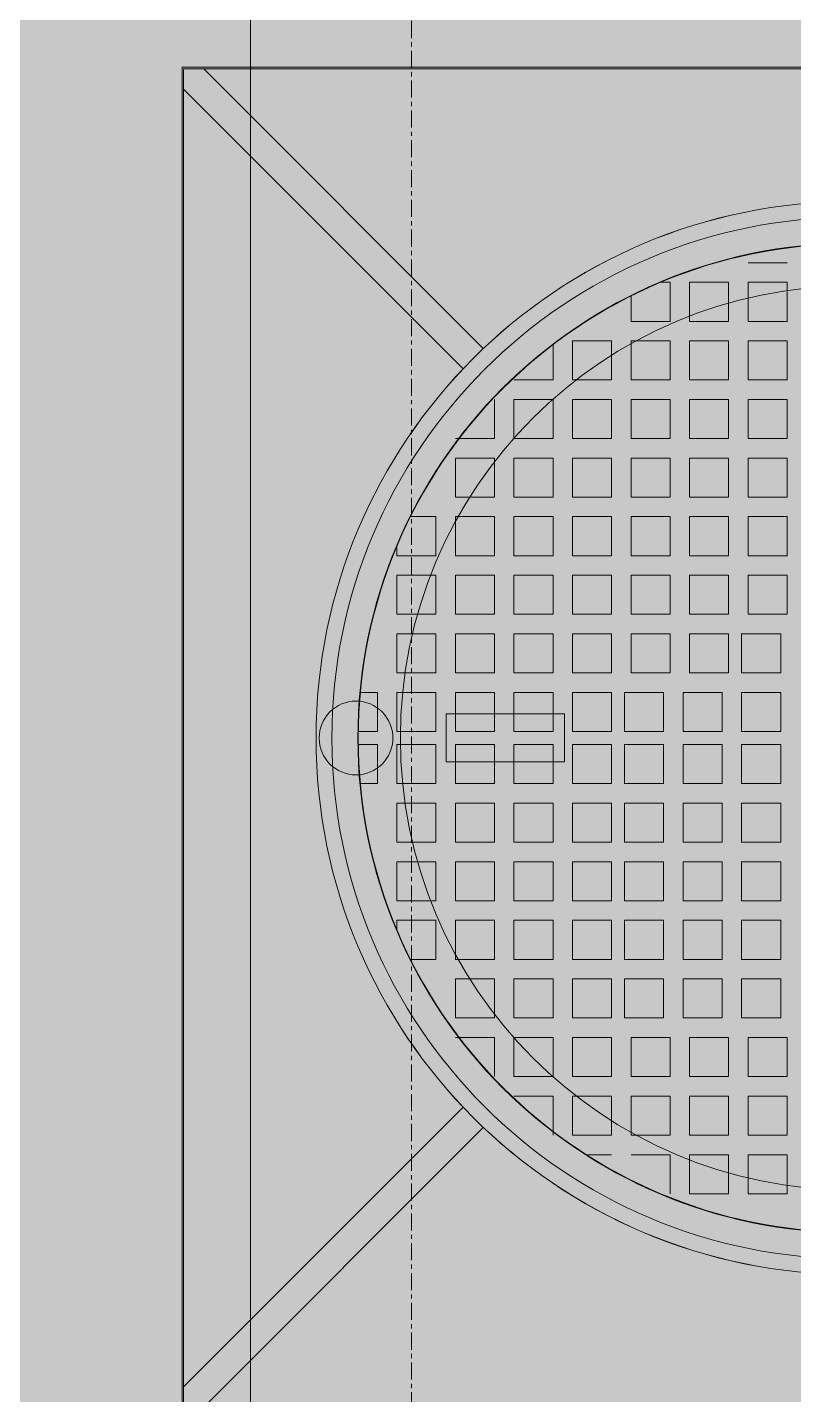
# Model space of a CAD drawing. Header units: millimetres. Extents: x 5359 to 218750, y -16347 to 109893.
# Drawn here: x 99666 to 100238, y 15247 to 16266 of the extents above; entities that cross this region are included whole.
import ezdxf

# ---------------------------------------------------------------- set-up
doc = ezdxf.new("R2010")
doc.units = ezdxf.units.MM
doc.linetypes.add('Grid Line', pattern=[22.225, 12.7, -3.175, 3.175, -3.175])
for name, color, linetype, lineweight in [('A-FLOR-PATT', 8, 'Continuous', 9), ('G-IMPT', 8, 'Continuous', 9), ('M-EQPM', 50, 'Continuous', 9), ('S-GRID-1', 1, 'Grid Line', 9)]:
    doc.layers.add(name, color=color, linetype=linetype, lineweight=lineweight)

# ---------------------------------------------------------------- blocks, each defined once
blk = doc.blocks.new('TKTC_NAP THAM BE XLNT_260130 - TKTC_XREF_260130_NAP THAM BE XLNT_dwg_TTT-HOOD ACCESS - TTT-HOOD ACCESS-1904605-MB BỂ XLNT 2 HẦM 1-3399785-TKCS_MB ĐỊNH VỊ CỔNG-HÀNG RÀO')
at = {"layer": 'G-IMPT'}
blk.add_line((170, -311), (170, -311), dxfattribs=at)
at = {"layer": 'G-IMPT', "flags": 128}
for points in [[(58.8, 358.9), (88.8, 358.9)], [(88.8, 313.9), (58.8, 313.9), (58.8, 343.9), (88.8, 343.9), (88.8, 313.9), (58.8, 313.9), (58.8, 343.9), (88.8, 343.9), (88.8, 313.9), (58.8, 313.9), (58.8, 343.9), (88.8, 343.9), (88.8, 313.9), (58.8, 313.9), (58.8, 343.9), (88.8, 343.9)], [(133.8, 313.9), (133.8, 343.9), (103.8, 343.9), (103.8, 313.9), (133.8, 313.9), (133.8, 343.9), (103.8, 343.9), (103.8, 313.9), (133.8, 313.9), (103.8, 313.9), (103.8, 343.9), (133.8, 343.9), (133.8, 313.9), (103.8, 313.9), (103.8, 343.9), (133.8, 343.9)], [(156.8, 343.9), (148.8, 343.9), (148.8, 313.9), (178.8, 313.9), (178.8, 333.8), (178.8, 313.9), (148.8, 313.9), (148.8, 343.9), (156.8, 343.9), (148.8, 343.9), (148.8, 313.9), (178.8, 313.9), (178.8, 333.8), (178.8, 313.9), (148.8, 313.9), (148.8, 343.9)], [(88.8, 268.9), (88.8, 298.9), (58.8, 298.9), (58.8, 268.9), (88.8, 268.9), (88.8, 298.9), (58.8, 298.9), (58.8, 268.9), (88.8, 268.9), (58.8, 268.9), (58.8, 298.9), (88.8, 298.9), (88.8, 268.9), (58.8, 268.9), (58.8, 298.9), (88.8, 298.9), (88.8, 268.9), (58.8, 268.9), (58.8, 298.9), (88.8, 298.9)], [(133.8, 268.9), (133.8, 298.9), (103.8, 298.9), (103.8, 268.9), (133.8, 268.9), (133.8, 298.9), (103.8, 298.9), (103.8, 268.9), (133.8, 268.9), (133.8, 298.9), (103.8, 298.9), (103.8, 268.9), (133.8, 268.9), (103.8, 268.9), (103.8, 298.9), (133.8, 298.9), (133.8, 268.9), (103.8, 268.9), (103.8, 298.9), (133.8, 298.9), (133.8, 268.9), (103.8, 268.9), (103.8, 298.9), (133.8, 298.9)], [(178.8, 268.9), (178.8, 298.9), (148.8, 298.9), (148.8, 268.9), (178.8, 268.9), (178.8, 298.9), (148.8, 298.9), (148.8, 268.9), (178.8, 268.9), (178.8, 298.9), (148.8, 298.9), (148.8, 268.9), (178.8, 268.9), (148.8, 268.9), (148.8, 298.9), (178.8, 298.9), (178.8, 268.9), (148.8, 268.9), (148.8, 298.9), (178.8, 298.9), (178.8, 268.9), (148.8, 268.9), (148.8, 298.9), (178.8, 298.9)], [(223.8, 268.9), (223.8, 298.9), (193.8, 298.9), (193.8, 268.9), (223.8, 268.9), (223.8, 298.9), (193.8, 298.9), (193.8, 268.9), (223.8, 268.9), (223.8, 298.9), (193.8, 298.9), (193.8, 268.9), (223.8, 268.9), (193.8, 268.9), (193.8, 298.9), (223.8, 298.9)], [(88.8, 223.9), (58.8, 223.9), (58.8, 253.9), (88.8, 253.9), (88.8, 223.9), (58.8, 223.9), (58.8, 253.9), (88.8, 253.9), (88.8, 223.9), (58.8, 223.9), (58.8, 253.9), (88.8, 253.9)], [(133.8, 223.9), (103.8, 223.9), (103.8, 253.9), (133.8, 253.9), (133.8, 223.9), (103.8, 223.9), (103.8, 253.9), (133.8, 253.9), (133.8, 223.9), (103.8, 223.9), (103.8, 253.9), (133.8, 253.9), (133.8, 223.9), (103.8, 223.9), (103.8, 253.9), (133.8, 253.9)], [(178.8, 223.9), (148.8, 223.9), (148.8, 253.9), (178.8, 253.9), (178.8, 223.9), (148.8, 223.9), (148.8, 253.9), (178.8, 253.9), (178.8, 223.9), (148.8, 223.9), (148.8, 253.9), (178.8, 253.9), (178.8, 223.9), (148.8, 223.9), (148.8, 253.9), (178.8, 253.9)], [(223.8, 223.9), (193.8, 223.9), (193.8, 253.9), (223.8, 253.9), (223.8, 223.9), (193.8, 223.9), (193.8, 253.9), (223.8, 253.9), (223.8, 223.9), (193.8, 223.9), (193.8, 253.9), (223.8, 253.9)], [(268.8, 223.9), (238.8, 223.9), (238.8, 253.9), (268.8, 253.9), (268.8, 223.9), (238.8, 223.9), (238.8, 253.9), (268.8, 253.9)], [(283.8, 253.9), (283.8, 223.9), (313.8, 223.9), (283.8, 223.9), (283.8, 253.9), (283.8, 223.9), (313.8, 223.9), (283.8, 223.9)], [(88.8, 178.9), (58.8, 178.9), (58.8, 208.9), (88.8, 208.9), (88.8, 178.9), (58.8, 178.9), (58.8, 208.9), (88.8, 208.9), (88.8, 178.9), (58.8, 178.9), (58.8, 208.9), (88.8, 208.9), (88.8, 178.9), (58.8, 178.9), (58.8, 208.9), (88.8, 208.9)], [(133.8, 178.9), (133.8, 208.9), (103.8, 208.9), (103.8, 178.9), (133.8, 178.9), (133.8, 208.9), (103.8, 208.9), (103.8, 178.9), (133.8, 178.9), (133.8, 208.9), (103.8, 208.9), (103.8, 178.9), (133.8, 178.9), (133.8, 208.9), (103.8, 208.9), (103.8, 178.9), (133.8, 178.9), (133.8, 208.9), (103.8, 208.9), (103.8, 178.9), (133.8, 178.9), (133.8, 208.9), (103.8, 208.9), (103.8, 178.9), (133.8, 178.9), (103.8, 178.9), (103.8, 208.9), (133.8, 208.9), (133.8, 178.9), (103.8, 178.9), (103.8, 208.9), (133.8, 208.9)], [(178.8, 178.9), (148.8, 178.9), (148.8, 208.9), (178.8, 208.9), (178.8, 178.9), (148.8, 178.9), (148.8, 208.9), (178.8, 208.9), (178.8, 178.9), (148.8, 178.9), (148.8, 208.9), (178.8, 208.9), (178.8, 178.9), (148.8, 178.9), (148.8, 208.9), (178.8, 208.9)], [(223.8, 178.9), (223.8, 208.9), (193.8, 208.9), (193.8, 178.9), (223.8, 178.9), (223.8, 208.9), (193.8, 208.9), (193.8, 178.9), (223.8, 178.9), (223.8, 208.9), (193.8, 208.9), (193.8, 178.9), (223.8, 178.9), (223.8, 208.9), (193.8, 208.9), (193.8, 178.9), (223.8, 178.9), (223.8, 208.9), (193.8, 208.9), (193.8, 178.9), (223.8, 178.9), (223.8, 208.9), (193.8, 208.9), (193.8, 178.9), (223.8, 178.9), (193.8, 178.9), (193.8, 208.9), (223.8, 208.9), (223.8, 178.9), (193.8, 178.9), (193.8, 208.9), (223.8, 208.9)], [(268.8, 178.9), (238.8, 178.9), (238.8, 208.9), (268.8, 208.9), (268.8, 178.9), (238.8, 178.9), (238.8, 208.9), (268.8, 208.9), (268.8, 178.9), (238.8, 178.9), (238.8, 208.9), (268.8, 208.9), (268.8, 178.9), (238.8, 178.9), (238.8, 208.9), (268.8, 208.9)], [(313.8, 178.9), (313.8, 208.9), (283.8, 208.9), (283.8, 178.9), (313.8, 178.9), (313.8, 208.9), (283.8, 208.9), (283.8, 178.9), (313.8, 178.9), (313.8, 208.9), (283.8, 208.9), (283.8, 178.9), (313.8, 178.9), (313.8, 208.9), (283.8, 208.9), (283.8, 178.9), (313.8, 178.9), (313.8, 208.9), (283.8, 208.9), (283.8, 178.9), (313.8, 178.9), (283.8, 178.9), (283.8, 208.9), (313.8, 208.9)], [(88.8, 133.9), (58.8, 133.9), (58.8, 163.9), (88.8, 163.9), (88.8, 133.9), (58.8, 133.9), (58.8, 163.9), (88.8, 163.9)], [(133.8, 133.9), (103.8, 133.9), (103.8, 163.9), (133.8, 163.9), (133.8, 133.9), (103.8, 133.9), (103.8, 163.9), (133.8, 163.9), (133.8, 133.9), (103.8, 133.9), (103.8, 163.9), (133.8, 163.9), (133.8, 133.9), (103.8, 133.9), (103.8, 163.9), (133.8, 163.9), (133.8, 133.9), (103.8, 133.9), (103.8, 163.9), (133.8, 163.9), (133.8, 133.9), (103.8, 133.9), (103.8, 163.9), (133.8, 163.9), (133.8, 133.9), (103.8, 133.9), (103.8, 163.9), (133.8, 163.9), (133.8, 133.9), (103.8, 133.9), (103.8, 163.9), (133.8, 163.9)], [(178.8, 133.9), (148.8, 133.9), (148.8, 163.9), (178.8, 163.9), (178.8, 133.9), (148.8, 133.9), (148.8, 163.9), (178.8, 163.9)], [(223.8, 133.9), (193.8, 133.9), (193.8, 163.9), (223.8, 163.9), (223.8, 133.9), (193.8, 133.9), (193.8, 163.9), (223.8, 163.9), (223.8, 133.9), (193.8, 133.9), (193.8, 163.9), (223.8, 163.9), (223.8, 133.9), (193.8, 133.9), (193.8, 163.9), (223.8, 163.9), (223.8, 133.9), (193.8, 133.9), (193.8, 163.9), (223.8, 163.9), (223.8, 133.9), (193.8, 133.9), (193.8, 163.9), (223.8, 163.9), (223.8, 133.9), (193.8, 133.9), (193.8, 163.9), (223.8, 163.9), (223.8, 133.9), (193.8, 133.9), (193.8, 163.9), (223.8, 163.9)], [(268.8, 133.9), (238.8, 133.9), (238.8, 163.9), (268.8, 163.9), (268.8, 133.9), (238.8, 133.9), (238.8, 163.9), (268.8, 163.9)], [(313.8, 133.9), (313.8, 163.9), (283.8, 163.9), (283.8, 133.9), (313.8, 133.9), (313.8, 163.9), (283.8, 163.9), (283.8, 133.9), (313.8, 133.9), (283.8, 133.9), (283.8, 163.9), (313.8, 163.9), (313.8, 133.9), (283.8, 133.9), (283.8, 163.9), (313.8, 163.9)], [(348.7, 163.9), (328.8, 163.9), (328.8, 133.9), (358.8, 133.9), (358.8, 141.9), (358.8, 133.9), (328.8, 133.9), (328.8, 163.9), (348.7, 163.9), (328.8, 163.9), (328.8, 133.9), (358.8, 133.9), (358.8, 141.9), (358.8, 133.9), (328.8, 133.9), (328.8, 163.9)], [(88.8, 88.9), (58.8, 88.9), (58.8, 118.9), (88.8, 118.9), (88.8, 88.9), (58.8, 88.9), (58.8, 118.9), (88.8, 118.9), (88.8, 88.9), (58.8, 88.9), (58.8, 118.9), (88.8, 118.9)], [(133.8, 88.9), (133.8, 118.9), (103.8, 118.9), (103.8, 88.9), (133.8, 88.9), (133.8, 118.9), (103.8, 118.9), (103.8, 88.9), (133.8, 88.9), (133.8, 118.9), (103.8, 118.9), (103.8, 88.9), (133.8, 88.9), (103.8, 88.9), (103.8, 118.9), (133.8, 118.9)], [(178.8, 88.9), (178.8, 118.9), (148.8, 118.9), (148.8, 88.9), (178.8, 88.9), (178.8, 118.9), (148.8, 118.9), (148.8, 88.9), (178.8, 88.9), (178.8, 118.9), (148.8, 118.9), (148.8, 88.9), (178.8, 88.9), (148.8, 88.9), (148.8, 118.9), (178.8, 118.9)], [(223.8, 88.9), (223.8, 118.9), (193.8, 118.9), (193.8, 88.9), (223.8, 88.9), (223.8, 118.9), (193.8, 118.9), (193.8, 88.9), (223.8, 88.9), (193.8, 88.9), (193.8, 118.9), (223.8, 118.9)], [(268.8, 88.9), (268.8, 118.9), (238.8, 118.9), (238.8, 88.9), (268.8, 88.9), (268.8, 118.9), (238.8, 118.9), (238.8, 88.9), (268.8, 88.9), (268.8, 118.9), (238.8, 118.9), (238.8, 88.9), (268.8, 88.9), (238.8, 88.9), (238.8, 118.9), (268.8, 118.9)], [(313.8, 88.9), (313.8, 118.9), (283.8, 118.9), (283.8, 88.9), (313.8, 88.9), (313.8, 118.9), (283.8, 118.9), (283.8, 88.9), (313.8, 88.9), (313.8, 118.9), (283.8, 118.9), (283.8, 88.9), (313.8, 88.9), (313.8, 118.9), (283.8, 118.9), (283.8, 88.9), (313.8, 88.9), (313.8, 118.9), (283.8, 118.9), (283.8, 88.9), (313.8, 88.9), (283.8, 88.9), (283.8, 118.9), (313.8, 118.9)], [(358.8, 88.9), (358.8, 118.9), (328.8, 118.9), (328.8, 88.9), (358.8, 88.9), (328.8, 88.9), (328.8, 118.9), (358.8, 118.9), (358.8, 88.9), (328.8, 88.9), (328.8, 118.9), (358.8, 118.9), (358.8, 88.9), (328.8, 88.9), (328.8, 118.9), (358.8, 118.9), (358.8, 88.9), (328.8, 88.9), (328.8, 118.9), (358.8, 118.9), (358.8, 88.9), (328.8, 88.9), (328.8, 118.9), (358.8, 118.9)], [(93.8, 43.9), (93.8, 73.9), (63.8, 73.9), (63.8, 43.9), (93.8, 43.9), (93.8, 73.9), (63.8, 73.9), (63.8, 43.9), (93.8, 43.9), (93.8, 73.9), (63.8, 73.9), (63.8, 43.9), (93.8, 43.9), (63.8, 43.9), (63.8, 73.9), (93.8, 73.9)], [(133.8, 43.9), (133.8, 73.9), (103.8, 73.9), (103.8, 43.9), (133.8, 43.9), (133.8, 73.9), (103.8, 73.9), (103.8, 43.9), (133.8, 43.9), (103.8, 43.9), (103.8, 73.9), (133.8, 73.9), (133.8, 43.9), (103.8, 43.9), (103.8, 73.9), (133.8, 73.9)], [(178.8, 43.9), (148.8, 43.9), (148.8, 73.9), (178.8, 73.9), (178.8, 43.9), (148.8, 43.9), (148.8, 73.9), (178.8, 73.9), (178.8, 43.9), (148.8, 43.9), (148.8, 73.9), (178.8, 73.9), (178.8, 43.9), (148.8, 43.9), (148.8, 73.9), (178.8, 73.9)], [(223.8, 43.9), (193.8, 43.9), (193.8, 73.9), (223.8, 73.9), (223.8, 43.9), (193.8, 43.9), (193.8, 73.9), (223.8, 73.9)], [(268.8, 43.9), (238.8, 43.9), (238.8, 73.9), (268.8, 73.9), (268.8, 43.9), (238.8, 43.9), (238.8, 73.9), (268.8, 73.9)], [(313.8, 43.9), (313.8, 73.9), (283.8, 73.9), (283.8, 43.9), (313.8, 43.9), (313.8, 73.9), (283.8, 73.9), (283.8, 43.9), (313.8, 43.9), (283.8, 43.9), (283.8, 73.9), (313.8, 73.9), (313.8, 43.9), (283.8, 43.9), (283.8, 73.9), (313.8, 73.9)], [(358.8, 43.9), (358.8, 73.9), (328.8, 73.9), (328.8, 43.9), (358.8, 43.9), (358.8, 73.9), (328.8, 73.9), (328.8, 43.9), (358.8, 43.9), (358.8, 73.9), (328.8, 73.9), (328.8, 43.9), (358.8, 43.9), (328.8, 43.9), (328.8, 73.9), (358.8, 73.9)], [(93.8, -1.1), (63.8, -1.1), (63.8, 28.9), (93.8, 28.9), (93.8, -1.1), (63.8, -1.1), (63.8, 28.9), (93.8, 28.9)], [(138.8, -1.1), (108.8, -1.1), (108.8, 28.9), (138.8, 28.9), (138.8, -1.1), (108.8, -1.1), (108.8, 28.9), (138.8, 28.9)], [(183.8, -1.1), (153.8, -1.1), (153.8, 28.9), (183.8, 28.9), (183.8, -1.1), (153.8, -1.1), (153.8, 28.9), (183.8, 28.9)], [(223.8, -1.1), (223.8, 28.9), (193.8, 28.9), (193.8, -1.1), (223.8, -1.1), (223.8, 28.9), (193.8, 28.9), (193.8, -1.1), (223.8, -1.1), (193.8, -1.1), (193.8, 28.9), (223.8, 28.9), (223.8, -1.1), (193.8, -1.1), (193.8, 28.9), (223.8, 28.9)], [(268.8, -1.1), (238.8, -1.1), (238.8, 28.9), (268.8, 28.9), (268.8, -1.1), (238.8, -1.1), (238.8, 28.9), (268.8, 28.9), (268.8, -1.1), (238.8, -1.1), (238.8, 28.9), (268.8, 28.9)], [(313.8, -1.1), (283.8, -1.1), (283.8, 28.9), (313.8, 28.9), (313.8, -1.1), (283.8, -1.1), (283.8, 28.9), (313.8, 28.9), (313.8, -1.1), (283.8, -1.1), (283.8, 28.9), (313.8, 28.9), (313.8, -1.1), (283.8, -1.1), (283.8, 28.9), (313.8, 28.9)], [(358.8, -1.1), (328.8, -1.1), (328.8, 28.9), (358.8, 28.9), (358.8, -1.1), (328.8, -1.1), (328.8, 28.9), (358.8, 28.9), (358.8, -1.1), (328.8, -1.1), (328.8, 28.9), (358.8, 28.9), (358.8, -1.1), (328.8, -1.1), (328.8, 28.9), (358.8, 28.9)], [(387.2, 28.9), (373.8, 28.9), (373.8, -1.1), (388.8, -1.1), (373.8, -1.1), (373.8, 28.9), (387.2, 28.9), (373.8, 28.9), (373.8, -1.1), (388.8, -1.1), (373.8, -1.1), (373.8, 28.9)], [(93.8, -41.1), (63.8, -41.1), (63.8, -11.1), (93.8, -11.1), (93.8, -41.1), (63.8, -41.1), (63.8, -11.1), (93.8, -11.1), (93.8, -41.1), (63.8, -41.1), (63.8, -11.1), (93.8, -11.1), (93.8, -41.1), (63.8, -41.1), (63.8, -11.1), (93.8, -11.1), (93.8, -41.1), (63.8, -41.1), (63.8, -11.1), (93.8, -11.1), (93.8, -41.1), (63.8, -41.1), (63.8, -11.1), (93.8, -11.1), (93.8, -41.1), (63.8, -41.1), (63.8, -11.1), (93.8, -11.1), (93.8, -41.1), (63.8, -41.1), (63.8, -11.1), (93.8, -11.1), (93.8, -41.1), (63.8, -41.1), (63.8, -11.1), (93.8, -11.1), (93.8, -41.1), (63.8, -41.1), (63.8, -11.1), (93.8, -11.1), (93.8, -41.1), (63.8, -41.1), (63.8, -11.1), (93.8, -11.1)], [(138.8, -41.1), (108.8, -41.1), (108.8, -11.1), (138.8, -11.1), (138.8, -41.1), (108.8, -41.1), (108.8, -11.1), (138.8, -11.1), (138.8, -41.1), (108.8, -41.1), (108.8, -11.1), (138.8, -11.1), (138.8, -41.1), (108.8, -41.1), (108.8, -11.1), (138.8, -11.1), (138.8, -41.1), (108.8, -41.1), (108.8, -11.1), (138.8, -11.1), (138.8, -41.1), (108.8, -41.1), (108.8, -11.1), (138.8, -11.1), (138.8, -41.1), (108.8, -41.1), (108.8, -11.1), (138.8, -11.1), (138.8, -41.1), (108.8, -41.1), (108.8, -11.1), (138.8, -11.1), (138.8, -41.1), (108.8, -41.1), (108.8, -11.1), (138.8, -11.1), (138.8, -41.1), (108.8, -41.1), (108.8, -11.1), (138.8, -11.1), (138.8, -41.1), (108.8, -41.1), (108.8, -11.1), (138.8, -11.1)], [(183.8, -41.1), (153.8, -41.1), (153.8, -11.1), (183.8, -11.1), (183.8, -41.1), (153.8, -41.1), (153.8, -11.1), (183.8, -11.1), (183.8, -41.1), (153.8, -41.1), (153.8, -11.1), (183.8, -11.1), (183.8, -41.1), (153.8, -41.1), (153.8, -11.1), (183.8, -11.1), (183.8, -41.1), (153.8, -41.1), (153.8, -11.1), (183.8, -11.1), (183.8, -41.1), (153.8, -41.1), (153.8, -11.1), (183.8, -11.1), (183.8, -41.1), (153.8, -41.1), (153.8, -11.1), (183.8, -11.1), (183.8, -41.1), (153.8, -41.1), (153.8, -11.1), (183.8, -11.1), (183.8, -41.1), (153.8, -41.1), (153.8, -11.1), (183.8, -11.1), (183.8, -41.1), (153.8, -41.1), (153.8, -11.1), (183.8, -11.1), (183.8, -41.1), (153.8, -41.1), (153.8, -11.1), (183.8, -11.1)], [(223.8, -41.1), (193.8, -41.1), (193.8, -11.1), (223.8, -11.1)], [(268.8, -41.1), (238.8, -41.1), (238.8, -11.1), (268.8, -11.1), (268.8, -41.1), (238.8, -41.1), (238.8, -11.1), (268.8, -11.1)], [(313.8, -41.1), (313.8, -11.1), (283.8, -11.1), (283.8, -41.1), (313.8, -41.1), (313.8, -11.1), (283.8, -11.1), (283.8, -41.1), (313.8, -41.1), (313.8, -11.1), (283.8, -11.1), (283.8, -41.1), (313.8, -41.1), (283.8, -41.1), (283.8, -11.1), (313.8, -11.1)], [(358.8, -41.1), (358.8, -11.1), (328.8, -11.1), (328.8, -41.1), (358.8, -41.1), (358.8, -11.1), (328.8, -11.1), (328.8, -41.1), (358.8, -41.1), (358.8, -11.1), (328.8, -11.1), (328.8, -41.1), (358.8, -41.1), (328.8, -41.1), (328.8, -11.1), (358.8, -11.1)], [(388.8, -11.1), (373.8, -11.1), (373.8, -41.1), (387.2, -41.1), (373.8, -41.1), (373.8, -11.1), (388.8, -11.1), (373.8, -11.1), (373.8, -41.1), (387.2, -41.1), (373.8, -41.1), (373.8, -11.1)], [(93.8, -86.1), (93.8, -56.1), (63.8, -56.1), (63.8, -86.1), (93.8, -86.1), (93.8, -56.1), (63.8, -56.1), (63.8, -86.1), (93.8, -86.1), (93.8, -56.1), (63.8, -56.1), (63.8, -86.1), (93.8, -86.1), (93.8, -56.1), (63.8, -56.1), (63.8, -86.1), (93.8, -86.1), (63.8, -86.1), (63.8, -56.1), (93.8, -56.1), (93.8, -86.1), (63.8, -86.1), (63.8, -56.1), (93.8, -56.1), (93.8, -86.1), (63.8, -86.1), (63.8, -56.1), (93.8, -56.1), (93.8, -86.1), (63.8, -86.1), (63.8, -56.1), (93.8, -56.1)], [(138.8, -86.1), (138.8, -56.1), (108.8, -56.1), (108.8, -86.1), (138.8, -86.1), (138.8, -56.1), (108.8, -56.1), (108.8, -86.1), (138.8, -86.1), (138.8, -56.1), (108.8, -56.1), (108.8, -86.1), (138.8, -86.1), (138.8, -56.1), (108.8, -56.1), (108.8, -86.1), (138.8, -86.1), (108.8, -86.1), (108.8, -56.1), (138.8, -56.1), (138.8, -86.1), (108.8, -86.1), (108.8, -56.1), (138.8, -56.1), (138.8, -86.1), (108.8, -86.1), (108.8, -56.1), (138.8, -56.1), (138.8, -86.1), (108.8, -86.1), (108.8, -56.1), (138.8, -56.1)], [(183.8, -86.1), (183.8, -56.1), (153.8, -56.1), (153.8, -86.1), (183.8, -86.1), (183.8, -56.1), (153.8, -56.1), (153.8, -86.1), (183.8, -86.1), (183.8, -56.1), (153.8, -56.1), (153.8, -86.1), (183.8, -86.1), (183.8, -56.1), (153.8, -56.1), (153.8, -86.1), (183.8, -86.1), (153.8, -86.1), (153.8, -56.1), (183.8, -56.1), (183.8, -86.1), (153.8, -86.1), (153.8, -56.1), (183.8, -56.1), (183.8, -86.1), (153.8, -86.1), (153.8, -56.1), (183.8, -56.1), (183.8, -86.1), (153.8, -86.1), (153.8, -56.1), (183.8, -56.1)], [(223.8, -86.1), (193.8, -86.1), (193.8, -56.1), (223.8, -56.1), (223.8, -86.1), (193.8, -86.1), (193.8, -56.1), (223.8, -56.1), (223.8, -86.1), (193.8, -86.1), (223.8, -86.1), (193.8, -86.1)], [(268.8, -86.1), (238.8, -86.1), (238.8, -56.1), (268.8, -56.1), (268.8, -86.1), (238.8, -86.1), (238.8, -56.1), (268.8, -56.1), (268.8, -86.1), (238.8, -86.1), (238.8, -56.1), (268.8, -56.1)], [(313.8, -86.1), (313.8, -56.1), (283.8, -56.1), (283.8, -86.1), (313.8, -86.1), (313.8, -56.1), (283.8, -56.1), (283.8, -86.1), (313.8, -86.1), (313.8, -56.1), (283.8, -56.1), (283.8, -86.1), (313.8, -86.1), (313.8, -56.1), (283.8, -56.1), (283.8, -86.1), (313.8, -86.1), (283.8, -86.1), (283.8, -56.1), (313.8, -56.1)], [(358.8, -86.1), (328.8, -86.1), (328.8, -56.1), (358.8, -56.1), (358.8, -86.1), (328.8, -86.1), (328.8, -56.1), (358.8, -56.1), (358.8, -86.1), (328.8, -86.1), (328.8, -56.1), (358.8, -56.1), (358.8, -86.1), (328.8, -86.1), (328.8, -56.1), (358.8, -56.1), (358.8, -86.1), (328.8, -86.1), (328.8, -56.1), (358.8, -56.1), (358.8, -86.1), (328.8, -86.1), (328.8, -56.1), (358.8, -56.1)], [(93.8, -131.1), (63.8, -131.1), (63.8, -101.1), (93.8, -101.1), (93.8, -131.1), (63.8, -131.1), (63.8, -101.1), (93.8, -101.1), (93.8, -131.1), (63.8, -131.1), (63.8, -101.1), (93.8, -101.1), (93.8, -131.1), (63.8, -131.1), (63.8, -101.1), (93.8, -101.1), (93.8, -131.1), (63.8, -131.1), (63.8, -101.1), (93.8, -101.1), (93.8, -131.1), (63.8, -131.1), (63.8, -101.1), (93.8, -101.1), (93.8, -131.1), (63.8, -131.1), (63.8, -101.1), (93.8, -101.1), (93.8, -131.1), (63.8, -131.1), (63.8, -101.1), (93.8, -101.1)], [(138.8, -131.1), (138.8, -101.1), (108.8, -101.1), (108.8, -131.1), (138.8, -131.1), (138.8, -101.1), (108.8, -101.1), (108.8, -131.1), (138.8, -131.1), (138.8, -101.1), (108.8, -101.1), (108.8, -131.1), (138.8, -131.1), (138.8, -101.1), (108.8, -101.1), (108.8, -131.1), (138.8, -131.1), (138.8, -101.1), (108.8, -101.1), (108.8, -131.1), (138.8, -131.1), (138.8, -101.1), (108.8, -101.1), (108.8, -131.1), (138.8, -131.1), (138.8, -101.1), (108.8, -101.1), (108.8, -131.1), (138.8, -131.1), (108.8, -131.1), (108.8, -101.1), (138.8, -101.1)], [(183.8, -131.1), (183.8, -101.1), (153.8, -101.1), (153.8, -131.1), (183.8, -131.1), (183.8, -101.1), (153.8, -101.1), (153.8, -131.1), (183.8, -131.1), (183.8, -101.1), (153.8, -101.1), (153.8, -131.1), (183.8, -131.1), (183.8, -101.1), (153.8, -101.1), (153.8, -131.1), (183.8, -131.1), (183.8, -101.1), (153.8, -101.1), (153.8, -131.1), (183.8, -131.1), (183.8, -101.1), (153.8, -101.1), (153.8, -131.1), (183.8, -131.1), (183.8, -101.1), (153.8, -101.1), (153.8, -131.1), (183.8, -131.1), (153.8, -131.1), (153.8, -101.1), (183.8, -101.1)], [(223.8, -131.1), (193.8, -131.1), (193.8, -101.1), (223.8, -101.1), (223.8, -131.1), (193.8, -131.1), (193.8, -101.1), (223.8, -101.1), (223.8, -131.1), (193.8, -131.1), (193.8, -101.1), (223.8, -101.1), (223.8, -131.1), (193.8, -131.1), (193.8, -101.1), (223.8, -101.1), (223.8, -131.1), (193.8, -131.1), (193.8, -101.1), (223.8, -101.1), (223.8, -131.1), (193.8, -131.1), (193.8, -101.1), (223.8, -101.1), (223.8, -131.1), (193.8, -131.1), (193.8, -101.1), (223.8, -101.1), (223.8, -131.1), (193.8, -131.1), (193.8, -101.1), (223.8, -101.1)], [(268.8, -131.1), (268.8, -101.1), (238.8, -101.1), (238.8, -131.1), (268.8, -131.1), (268.8, -101.1), (238.8, -101.1), (238.8, -131.1), (268.8, -131.1), (268.8, -101.1), (238.8, -101.1), (238.8, -131.1), (268.8, -131.1), (268.8, -101.1), (238.8, -101.1), (238.8, -131.1), (268.8, -131.1), (268.8, -101.1), (238.8, -101.1), (238.8, -131.1), (268.8, -131.1), (268.8, -101.1), (238.8, -101.1), (238.8, -131.1), (268.8, -131.1), (268.8, -101.1), (238.8, -101.1), (238.8, -131.1), (268.8, -131.1), (238.8, -131.1), (238.8, -101.1), (268.8, -101.1)], [(313.8, -131.1), (313.8, -101.1), (283.8, -101.1), (283.8, -131.1), (313.8, -131.1), (283.8, -131.1), (283.8, -101.1), (313.8, -101.1), (313.8, -131.1), (283.8, -131.1), (283.8, -101.1), (313.8, -101.1)], [(358.8, -131.1), (358.8, -101.1), (328.8, -101.1), (328.8, -131.1), (358.8, -131.1), (328.8, -131.1), (328.8, -101.1), (358.8, -101.1), (358.8, -131.1), (328.8, -131.1), (328.8, -101.1), (358.8, -101.1), (358.8, -131.1), (328.8, -131.1), (328.8, -101.1), (358.8, -101.1)], [(93.8, -176.1), (93.8, -146.1), (63.8, -146.1), (63.8, -176.1), (93.8, -176.1), (93.8, -146.1), (63.8, -146.1), (63.8, -176.1), (93.8, -176.1), (93.8, -146.1), (63.8, -146.1), (63.8, -176.1), (93.8, -176.1), (93.8, -146.1), (63.8, -146.1), (63.8, -176.1), (93.8, -176.1), (93.8, -146.1), (63.8, -146.1), (63.8, -176.1), (93.8, -176.1), (93.8, -146.1), (63.8, -146.1), (63.8, -176.1), (93.8, -176.1), (93.8, -146.1), (63.8, -146.1), (63.8, -176.1), (93.8, -176.1), (63.8, -176.1), (63.8, -146.1), (93.8, -146.1), (93.8, -176.1), (63.8, -176.1), (63.8, -146.1), (93.8, -146.1)], [(138.8, -176.1), (108.8, -176.1), (108.8, -146.1), (138.8, -146.1), (138.8, -176.1), (108.8, -176.1), (108.8, -146.1), (138.8, -146.1), (138.8, -176.1), (108.8, -176.1), (108.8, -146.1), (138.8, -146.1), (138.8, -176.1), (108.8, -176.1), (108.8, -146.1), (138.8, -146.1), (138.8, -176.1), (108.8, -176.1), (108.8, -146.1), (138.8, -146.1), (138.8, -176.1), (108.8, -176.1), (108.8, -146.1), (138.8, -146.1), (138.8, -176.1), (108.8, -176.1), (108.8, -146.1), (138.8, -146.1), (138.8, -176.1), (108.8, -176.1), (108.8, -146.1), (138.8, -146.1), (138.8, -176.1), (108.8, -176.1), (108.8, -146.1), (138.8, -146.1)], [(183.8, -176.1), (153.8, -176.1), (153.8, -146.1), (183.8, -146.1), (183.8, -176.1), (153.8, -176.1), (153.8, -146.1), (183.8, -146.1), (183.8, -176.1), (153.8, -176.1), (153.8, -146.1), (183.8, -146.1), (183.8, -176.1), (153.8, -176.1), (153.8, -146.1), (183.8, -146.1), (183.8, -176.1), (153.8, -176.1), (153.8, -146.1), (183.8, -146.1), (183.8, -176.1), (153.8, -176.1), (153.8, -146.1), (183.8, -146.1), (183.8, -176.1), (153.8, -176.1), (153.8, -146.1), (183.8, -146.1), (183.8, -176.1), (153.8, -176.1), (153.8, -146.1), (183.8, -146.1), (183.8, -176.1), (153.8, -176.1), (153.8, -146.1), (183.8, -146.1)], [(223.8, -176.1), (223.8, -146.1), (193.8, -146.1), (193.8, -176.1), (223.8, -176.1), (223.8, -146.1), (193.8, -146.1), (193.8, -176.1), (223.8, -176.1), (193.8, -176.1), (193.8, -146.1), (223.8, -146.1), (223.8, -176.1), (193.8, -176.1), (193.8, -146.1), (223.8, -146.1), (223.8, -176.1), (193.8, -176.1), (193.8, -146.1), (223.8, -146.1), (223.8, -176.1), (193.8, -176.1), (193.8, -146.1), (223.8, -146.1), (223.8, -176.1), (193.8, -176.1), (193.8, -146.1), (223.8, -146.1), (223.8, -176.1), (193.8, -176.1), (193.8, -146.1), (223.8, -146.1), (223.8, -176.1), (193.8, -176.1), (193.8, -146.1), (223.8, -146.1), (223.8, -176.1), (193.8, -176.1), (193.8, -146.1), (223.8, -146.1), (223.8, -176.1), (193.8, -176.1), (193.8, -146.1), (223.8, -146.1), (223.8, -176.1), (193.8, -176.1), (193.8, -146.1), (223.8, -146.1)], [(268.8, -176.1), (238.8, -176.1), (238.8, -146.1), (268.8, -146.1), (268.8, -176.1), (238.8, -176.1), (238.8, -146.1), (268.8, -146.1), (268.8, -176.1), (238.8, -176.1), (238.8, -146.1), (268.8, -146.1), (268.8, -176.1), (238.8, -176.1), (238.8, -146.1), (268.8, -146.1), (268.8, -176.1), (238.8, -176.1), (238.8, -146.1), (268.8, -146.1), (268.8, -176.1), (238.8, -176.1), (238.8, -146.1), (268.8, -146.1), (268.8, -176.1), (238.8, -176.1), (238.8, -146.1), (268.8, -146.1), (268.8, -176.1), (238.8, -176.1), (238.8, -146.1), (268.8, -146.1), (268.8, -176.1), (238.8, -176.1), (238.8, -146.1), (268.8, -146.1), (268.8, -176.1), (238.8, -176.1), (238.8, -146.1), (268.8, -146.1)], [(313.8, -176.1), (283.8, -176.1), (283.8, -146.1), (313.8, -146.1), (313.8, -176.1), (283.8, -176.1), (283.8, -146.1), (313.8, -146.1), (313.8, -176.1), (283.8, -176.1), (283.8, -146.1), (313.8, -146.1), (313.8, -176.1), (283.8, -176.1), (283.8, -146.1), (313.8, -146.1)], [(358.8, -154.1), (358.8, -146.1), (328.8, -146.1), (328.8, -176.1), (348.7, -176.1), (328.8, -176.1), (328.8, -146.1), (358.8, -146.1), (358.8, -154.1), (358.8, -146.1), (328.8, -146.1), (328.8, -176.1), (348.7, -176.1), (328.8, -176.1), (328.8, -146.1), (358.8, -146.1)], [(93.8, -221.1), (63.8, -221.1), (63.8, -191.1), (93.8, -191.1), (93.8, -221.1), (63.8, -221.1), (63.8, -191.1), (93.8, -191.1), (93.8, -221.1), (63.8, -221.1), (63.8, -191.1), (93.8, -191.1), (93.8, -221.1), (63.8, -221.1), (63.8, -191.1), (93.8, -191.1)], [(138.8, -221.1), (108.8, -221.1), (108.8, -191.1), (138.8, -191.1), (138.8, -221.1), (108.8, -221.1), (108.8, -191.1), (138.8, -191.1), (138.8, -221.1), (108.8, -221.1), (108.8, -191.1), (138.8, -191.1), (138.8, -221.1), (108.8, -221.1), (108.8, -191.1), (138.8, -191.1)], [(183.8, -221.1), (153.8, -221.1), (153.8, -191.1), (183.8, -191.1), (183.8, -221.1), (153.8, -221.1), (153.8, -191.1), (183.8, -191.1), (183.8, -221.1), (153.8, -221.1), (153.8, -191.1), (183.8, -191.1), (183.8, -221.1), (153.8, -221.1), (153.8, -191.1), (183.8, -191.1)], [(223.8, -221.1), (223.8, -191.1), (193.8, -191.1), (193.8, -221.1), (223.8, -221.1), (223.8, -191.1), (193.8, -191.1), (193.8, -221.1), (223.8, -221.1), (223.8, -191.1), (193.8, -191.1), (193.8, -221.1), (223.8, -221.1), (223.8, -191.1), (193.8, -191.1), (193.8, -221.1), (223.8, -221.1), (223.8, -191.1), (193.8, -191.1), (193.8, -221.1), (223.8, -221.1), (223.8, -191.1), (193.8, -191.1), (193.8, -221.1), (223.8, -221.1), (223.8, -191.1), (193.8, -191.1), (193.8, -221.1), (223.8, -221.1), (223.8, -191.1), (193.8, -191.1), (193.8, -221.1), (223.8, -221.1), (193.8, -221.1), (193.8, -191.1), (223.8, -191.1), (223.8, -221.1), (193.8, -221.1), (193.8, -191.1), (223.8, -191.1), (223.8, -221.1), (193.8, -221.1), (193.8, -191.1), (223.8, -191.1), (223.8, -221.1), (193.8, -221.1), (193.8, -191.1), (223.8, -191.1), (223.8, -221.1), (193.8, -221.1), (193.8, -191.1), (223.8, -191.1), (223.8, -221.1), (193.8, -221.1), (193.8, -191.1), (223.8, -191.1), (223.8, -221.1), (193.8, -221.1), (193.8, -191.1), (223.8, -191.1), (223.8, -221.1), (193.8, -221.1), (193.8, -191.1), (223.8, -191.1)], [(268.8, -221.1), (238.8, -221.1), (238.8, -191.1), (268.8, -191.1), (268.8, -221.1), (238.8, -221.1), (238.8, -191.1), (268.8, -191.1), (268.8, -221.1), (238.8, -221.1), (238.8, -191.1), (268.8, -191.1), (268.8, -221.1), (238.8, -221.1), (238.8, -191.1), (268.8, -191.1), (268.8, -221.1), (238.8, -221.1), (238.8, -191.1), (268.8, -191.1), (268.8, -221.1), (238.8, -221.1), (238.8, -191.1), (268.8, -191.1), (268.8, -221.1), (238.8, -221.1), (238.8, -191.1), (268.8, -191.1), (268.8, -221.1), (238.8, -221.1), (238.8, -191.1), (268.8, -191.1), (268.8, -221.1), (238.8, -221.1), (238.8, -191.1), (268.8, -191.1), (268.8, -221.1), (238.8, -221.1), (238.8, -191.1), (268.8, -191.1)], [(313.8, -221.1), (313.8, -191.1), (283.8, -191.1), (283.8, -221.1), (313.8, -221.1), (283.8, -221.1), (283.8, -191.1), (313.8, -191.1), (313.8, -221.1), (283.8, -221.1), (283.8, -191.1), (313.8, -191.1), (313.8, -221.1), (283.8, -221.1), (283.8, -191.1), (313.8, -191.1), (313.8, -221.1), (283.8, -221.1), (283.8, -191.1), (313.8, -191.1), (313.8, -221.1), (283.8, -221.1), (283.8, -191.1), (313.8, -191.1)], [(88.8, -266.1), (58.8, -266.1), (58.8, -236.1), (88.8, -236.1), (88.8, -266.1), (58.8, -266.1), (58.8, -236.1), (88.8, -236.1), (88.8, -266.1), (58.8, -266.1), (58.8, -236.1), (88.8, -236.1), (88.8, -266.1), (58.8, -266.1), (58.8, -236.1), (88.8, -236.1), (88.8, -266.1), (58.8, -266.1), (58.8, -236.1), (88.8, -236.1), (88.8, -266.1), (58.8, -266.1), (58.8, -236.1), (88.8, -236.1), (88.8, -266.1), (58.8, -266.1), (58.8, -236.1), (88.8, -236.1), (88.8, -266.1), (58.8, -266.1), (58.8, -236.1), (88.8, -236.1), (88.8, -266.1), (58.8, -266.1), (58.8, -236.1), (88.8, -236.1), (88.8, -266.1), (58.8, -266.1), (58.8, -236.1), (88.8, -236.1), (88.8, -266.1), (58.8, -266.1), (58.8, -236.1), (88.8, -236.1)], [(133.8, -266.1), (133.8, -236.1), (103.8, -236.1), (103.8, -266.1), (133.8, -266.1), (133.8, -236.1), (103.8, -236.1), (103.8, -266.1), (133.8, -266.1), (133.8, -236.1), (103.8, -236.1), (103.8, -266.1), (133.8, -266.1), (133.8, -236.1), (103.8, -236.1), (103.8, -266.1), (133.8, -266.1), (133.8, -236.1), (103.8, -236.1), (103.8, -266.1), (133.8, -266.1), (133.8, -236.1), (103.8, -236.1), (103.8, -266.1), (133.8, -266.1), (133.8, -236.1), (103.8, -236.1), (103.8, -266.1), (133.8, -266.1), (133.8, -236.1), (103.8, -236.1), (103.8, -266.1), (133.8, -266.1), (133.8, -236.1), (103.8, -236.1), (103.8, -266.1), (133.8, -266.1), (133.8, -236.1), (103.8, -236.1), (103.8, -266.1), (133.8, -266.1), (103.8, -266.1), (103.8, -236.1), (133.8, -236.1), (133.8, -266.1), (103.8, -266.1), (103.8, -236.1), (133.8, -236.1)], [(178.8, -266.1), (148.8, -266.1), (148.8, -236.1), (178.8, -236.1), (178.8, -266.1), (148.8, -266.1), (148.8, -236.1), (178.8, -236.1), (178.8, -266.1), (148.8, -266.1), (148.8, -236.1), (178.8, -236.1), (178.8, -266.1), (148.8, -266.1), (148.8, -236.1), (178.8, -236.1), (178.8, -266.1), (148.8, -266.1), (148.8, -236.1), (178.8, -236.1), (178.8, -266.1), (148.8, -266.1), (148.8, -236.1), (178.8, -236.1)], [(223.8, -266.1), (223.8, -236.1), (193.8, -236.1), (193.8, -266.1), (223.8, -266.1), (223.8, -236.1), (193.8, -236.1), (193.8, -266.1), (223.8, -266.1), (193.8, -266.1), (193.8, -236.1), (223.8, -236.1), (223.8, -266.1), (193.8, -266.1), (193.8, -236.1), (223.8, -236.1), (223.8, -266.1), (193.8, -266.1), (193.8, -236.1), (223.8, -236.1), (223.8, -266.1), (193.8, -266.1), (193.8, -236.1), (223.8, -236.1), (223.8, -266.1), (193.8, -266.1), (193.8, -236.1), (223.8, -236.1), (223.8, -266.1), (193.8, -266.1), (193.8, -236.1), (223.8, -236.1), (223.8, -266.1), (193.8, -266.1), (193.8, -236.1), (223.8, -236.1), (223.8, -266.1), (193.8, -266.1), (193.8, -236.1), (223.8, -236.1), (223.8, -266.1), (193.8, -266.1), (193.8, -236.1), (223.8, -236.1), (223.8, -266.1), (193.8, -266.1), (193.8, -236.1), (223.8, -236.1)], [(268.8, -266.1), (238.8, -266.1), (238.8, -236.1), (268.8, -236.1), (268.8, -266.1), (238.8, -266.1), (238.8, -236.1), (268.8, -236.1), (268.8, -266.1), (238.8, -266.1), (238.8, -236.1), (268.8, -236.1), (268.8, -266.1), (238.8, -266.1), (238.8, -236.1), (268.8, -236.1), (268.8, -266.1), (238.8, -266.1), (238.8, -236.1), (268.8, -236.1), (268.8, -266.1), (238.8, -266.1), (238.8, -236.1), (268.8, -236.1), (268.8, -266.1), (238.8, -266.1), (238.8, -236.1), (268.8, -236.1), (268.8, -266.1), (238.8, -266.1), (238.8, -236.1), (268.8, -236.1)], [(313.8, -236.1), (283.8, -236.1), (283.8, -266.1), (283.8, -236.1), (313.8, -236.1), (283.8, -236.1), (283.8, -266.1), (283.8, -236.1)], [(133.8, -311.1), (133.8, -281.1), (103.8, -281.1), (103.8, -311.1), (133.8, -311.1), (133.8, -281.1), (103.8, -281.1), (103.8, -311.1), (133.8, -311.1), (103.8, -311.1), (133.8, -311.1), (103.8, -311.1), (133.8, -311.1), (103.8, -311.1), (103.8, -281.1), (133.8, -281.1), (133.8, -311.1), (103.8, -311.1), (103.8, -281.1), (133.8, -281.1)], [(178.8, -311.1), (178.8, -281.1), (148.8, -281.1), (148.8, -311.1), (178.8, -311.1), (178.8, -281.1), (148.8, -281.1), (148.8, -311.1), (178.8, -311.1), (178.8, -281.1), (148.8, -281.1), (148.8, -311.1), (178.8, -311.1), (178.8, -281.1), (148.8, -281.1), (148.8, -311.1), (178.8, -311.1), (148.8, -311.1), (178.8, -311.1), (148.8, -311.1)], [(223.8, -311.1), (193.8, -311.1), (193.8, -281.1), (223.8, -281.1), (223.8, -311.1), (193.8, -311.1), (193.8, -281.1), (223.8, -281.1), (223.8, -311.1), (193.8, -311.1), (193.8, -281.1), (223.8, -281.1), (223.8, -311.1), (193.8, -311.1), (193.8, -281.1), (223.8, -281.1), (223.8, -311.1), (193.8, -311.1), (193.8, -281.1), (223.8, -281.1), (223.8, -311.1), (193.8, -311.1), (193.8, -281.1), (223.8, -281.1), (223.8, -311.1), (193.8, -311.1), (193.8, -281.1), (223.8, -281.1), (223.8, -311.1), (193.8, -311.1), (193.8, -281.1), (223.8, -281.1), (223.8, -311.1), (193.8, -311.1), (193.8, -281.1), (223.8, -281.1), (223.8, -311.1), (193.8, -311.1), (193.8, -281.1), (223.8, -281.1), (223.8, -311.1), (193.8, -311.1), (193.8, -281.1), (223.8, -281.1), (223.8, -311.1), (193.8, -311.1), (193.8, -281.1), (223.8, -281.1)], [(268.8, -281.1), (238.8, -281.1), (238.8, -311.1), (238.8, -281.1), (268.8, -281.1), (238.8, -281.1), (238.8, -311.1), (238.8, -281.1)], [(88.8, -356.1), (88.8, -326.1), (58.8, -326.1), (58.8, -356.1), (88.8, -356.1), (58.8, -356.1), (58.8, -326.1), (88.8, -326.1), (88.8, -356.1), (58.8, -356.1), (58.8, -326.1), (88.8, -326.1), (88.8, -356.1), (58.8, -356.1), (58.8, -326.1), (88.8, -326.1)], [(133.8, -356.1), (133.8, -326.1), (103.8, -326.1), (103.8, -356.1), (133.8, -356.1), (103.8, -356.1), (103.8, -326.1), (133.8, -326.1), (133.8, -356.1), (103.8, -356.1), (103.8, -326.1), (133.8, -326.1), (133.8, -356.1), (103.8, -356.1), (103.8, -326.1), (133.8, -326.1)], [(178.8, -326.1), (148.8, -326.1), (148.8, -356.1), (148.8, -326.1), (178.8, -326.1), (148.8, -326.1), (148.8, -356.1), (148.8, -326.1)], [(213.7, -326.1), (193.8, -326.1)]]:
    blk.add_lwpolyline(points, close=True, dxfattribs=at)
for points in [[(268.8, 268.9), (238.8, 268.9), (238.8, 296.4)], [(88.8, -311.1), (88.8, -281.1), (58.8, -281.1), (58.8, -311.1), (88.8, -311.1), (88.8, -281.1), (58.8, -281.1), (58.8, -311.1), (88.8, -311.1), (88.8, -281.1), (58.8, -281.1), (58.8, -311.1), (88.8, -311.1), (58.8, -311.1), (88.8, -311.1), (58.8, -311.1)]]:
    blk.add_lwpolyline(points, dxfattribs=at)
at = {"layer": 'G-IMPT'}
for radius in [412.1, 400, 380]:
    blk.add_circle((8.8, -6.1), radius, dxfattribs=at)
blk = doc.blocks.new('TKTC_NAP THAM BE XLNT_260130 - TKTC_XREF_260130_NAP THAM BE XLNT_dwg_NAP THAM-3399787-TKCS_MB ĐỊNH VỊ CỔNG-HÀNG RÀO')
at = {"layer": 'G-IMPT'}
for p, q in [((585367.8, -154748.9), (585576.3, -154540.3)), ((585591.4, -154555.4), (585382.9, -154764)), ((585591.4, -155522.9), (585382.9, -155314.4)), ((585367.8, -155329.5), (585576.3, -155538))]:
    blk.add_line(p, q, dxfattribs=at)
at = {"layer": 'G-IMPT', "flags": 128}
for points in [[(584592.6, -155539.2), (585592.6, -155539.2), (585592.6, -154539.2), (584592.6, -154539.2)], [(585591.4, -154540.3), (584593.7, -154540.3), (584593.7, -155538), (585591.4, -155538)], [(585307.2, -155021.2), (585395.4, -155021.2), (585395.4, -155057.1), (585307.2, -155057.1)]]:
    blk.add_lwpolyline(points, close=True, dxfattribs=at)
at = {"layer": 'G-IMPT'}
for centre, radius in [((585092.6, -155039.2), 400), ((585092.6, -155039.2), 368.5), ((585092.6, -155039.2), 337.1), ((585462.8, -155039.2), 27.5)]:
    blk.add_circle(centre, radius, dxfattribs=at)
at = {"xscale": 0.9707134767847465, "yscale": 0.9707134767847465, "zscale": 0.9707134767847465}
blk.add_blockref('TKTC_NAP THAM BE XLNT_260130 - TKTC_XREF_260130_NAP THAM BE XLNT_dwg_TTT-HOOD ACCESS - TTT-HOOD ACCESS-1904605-MB BỂ XLNT 2 HẦM 1-3399785-TKCS_MB ĐỊNH VỊ CỔNG-HÀNG RÀO', (585084, -155033.3), dxfattribs=at)
blk = doc.blocks.new('TKTC_NAP THAM BE XLNT_260130 - TKTC_XREF_260130_NAP THAM BE XLNT_dwg-3399784-TKCS_MB ĐỊNH VỊ CỔNG-HÀNG RÀO')
at = {"layer": 'G-IMPT', "flags": 128}
blk.add_lwpolyline([(97077.7, 16688.3), (98277.4, 16688.3), (98277.4, 14387.9), (97077.7, 14387.9)], close=True, dxfattribs=at)
at = {"extrusion": (0, 0, -1), "zscale": -1}
blk.add_blockref('TKTC_NAP THAM BE XLNT_260130 - TKTC_XREF_260130_NAP THAM BE XLNT_dwg_NAP THAM-3399787-TKCS_MB ĐỊNH VỊ CỔNG-HÀNG RÀO', (-682619.1, 169927.1), dxfattribs=at)
blk = doc.blocks.new('TKTC_NAP THAM BE XLNT_260130 - NẮP THĂM BỂ XLNT-2335565-TKCS_MB ĐỊNH VỊ CỔNG-HÀNG RÀO')
blk.add_blockref('TKTC_NAP THAM BE XLNT_260130 - TKTC_XREF_260130_NAP THAM BE XLNT_dwg-3399784-TKCS_MB ĐỊNH VỊ CỔNG-HÀNG RÀO', (-83427.6, -14087.9))

msp = doc.modelspace()

# ---------------------------------------------------------------- hatches: boundary and pattern name
at = {"layer": 'A-FLOR-PATT'}
h = msp.add_hatch(dxfattribs=at)
h.set_pattern_fill('FP_6', color=256, style=0, pattern_type=2)
h.set_pattern_definition([(50, (0, 0), (480.9661, -42.0786), [50.292, -553.212]), (355, (0, 0), (-93.0416, 504.3895), [40.234, -442.57]), (100.451, (40.1, -3.5), (387.9285, 462.3076), [42.742, -470.158]), (46.184, (0, 134.1), (715.649, -110.993), [75.438, -829.818]), (96.636, (59.64, 124.86), (626.7424, 653.2084), [64.112, -705.237]), (351.184, (0, 134.1), (626.7496, 653.2024), [60.35, -663.854]), (21, (67.06, 100.6), (400.2623, -269.9797), [50.292, -553.212]), (326, (67.06, 100.6), (163.1568, 486.2564), [40.234, -442.57]), (71.451, (100.4, 78.1), (563.421, 216.2719), [42.742, -470.158]), (37.5, (0, 0), (8.15385, 223.22557), [7.376, -429.829, 7.376, -441.899, -444.246]), (37.5, (0, 0), (8.15385, 223.22557), [-886.48, 7.376, -436.87]), (7.5, (0, 0), (176.404, 264.477), [7.376, -248.778, 7.376, -419.771, -169.316]), (7.5, (0, 0), (176.404, 264.477), [-683.301, 7.376, -161.94]), (327.5, (-149.53, 0), (357.96023, -15.12452), [7.376, -160.264, 7.376, -515.661, -694.03]), (327.5, (-149.53, 0), (357.96023, -15.12452), [-690.677, 7.376, -686.653]), (317.5, (-216.6, 0), (391.06155, 67.1262), [7.376, -210.556, 7.376, -339.974, -492.862]), (317.5, (-216.6, 0), (391.06155, 67.1262), [-565.282, 7.376, -485.485])])
h.paths.add_polyline_path([(90062.8, 13236.9), (115083.5, 13236.9), (115083.5, 13256.9), (116102.6, 13256.9), (116102.6, 17226.9), (116092.6, 17226.9), (116092.6, 20888.2), (81462.6, 20888.2), (81462.6, 20878.2), (81452.6, 20878.2), (81452.6, 20888.2), (44812.6, 20885.8), (44812.6, 17226.9), (44802.6, 17226.9), (44802.6, 13246.9), (44912.6, 13246.9), (44912.6, 13236.9), (71452.6, 13236.9), (71452.6, 14388.2), (79661.7, 14388.2), (79661.7, 15113.2), (79706.7, 15113.2), (79706.7, 14388.2), (81116.7, 14388.2), (81116.7, 15113.2), (81161.7, 15113.2), (81161.7, 14388.2), (89452.6, 14388.2), (89452.6, 13236.9), (89612.8, 13236.9)])
h.paths.add_polyline_path([(100287.8, 15419.9), (100276.2, 15423.7), (100276.2, 15435.6), (100271.9, 15440), (100270.3, 15446), (100271.9, 15452), (100276.2, 15459.7), (100276.7, 15472.1), (100288.2, 15468.3), (100288.2, 15456.3), (100292.6, 15452), (100292.6, 15443.2), (100288.2, 15432.2), (100288.2, 15422.1)])
h.paths.add_polyline_path([(99038.9, 15419.9), (99027.4, 15423.7), (99027.4, 15435.6), (99023, 15440), (99021.4, 15446), (99023, 15452), (99027.4, 15459.7), (99027.8, 15472.1), (99039.4, 15468.3), (99039.4, 15456.3), (99043.7, 15452), (99043.7, 15443.2), (99039.4, 15432.2), (99039.4, 15422.1)])
h.paths.add_polyline_path([(93989, 15419.9), (93977.4, 15423.7), (93977.4, 15435.6), (93973.1, 15440), (93971.5, 15446), (93973.1, 15452), (93977.4, 15459.7), (93977.9, 15472.1), (93989.4, 15468.3), (93989.4, 15456.3), (93993.8, 15452), (93993.8, 15443.2), (93989.4, 15432.2), (93989.4, 15422.1)])
h.paths.add_polyline_path([(95839, 15420.2), (95827.4, 15424), (95827.4, 15435.9), (95823.1, 15440.3), (95821.5, 15446.3), (95823.1, 15452.2), (95827.4, 15460), (95827.9, 15472.4), (95839.4, 15468.6), (95839.4, 15456.6), (95843.8, 15452.2), (95843.8, 15443.5), (95839.4, 15432.5), (95839.4, 15422.4)])
h.paths.add_polyline_path([(100277.3, 16001.2), (100273.7, 16033.3), (100276.2, 16041), (100276.9, 16051.3), (100288.8, 16051.2), (100288.8, 16037.6), (100294.5, 16028.5), (100294.2, 16024.9), (100292.6, 16020.7), (100288.8, 16013.5), (100288.2, 16003.3), (100277.5, 16001.2)])
h.paths.add_polyline_path([(99028.5, 16001.2), (99024.9, 16033.3), (99027.4, 16041), (99028.1, 16051.3), (99040, 16051.2), (99040, 16037.6), (99045.6, 16028.5), (99045.3, 16024.9), (99043.7, 16020.7), (99040, 16013.5), (99039.4, 16003.3), (99028.7, 16001.2)])
h.paths.add_polyline_path([(93978.5, 16001.2), (93974.9, 16033.3), (93977.4, 16041), (93978.1, 16051.3), (93990, 16051.2), (93990, 16037.6), (93995.7, 16028.5), (93995.4, 16024.9), (93993.8, 16020.7), (93990, 16013.5), (93989.4, 16003.3), (93978.7, 16001.2)])
h.paths.add_polyline_path([(95828.5, 16001.5), (95824.9, 16033.6), (95827.4, 16041.3), (95828.1, 16051.6), (95840, 16051.5), (95840, 16037.9), (95845.7, 16028.8), (95845.4, 16025.1), (95843.8, 16020.9), (95840, 16013.8), (95839.4, 16003.5), (95828.7, 16001.5)])
h.paths.add_polyline_path([(99482.1, 18921.2), (99470.6, 18925), (99470.6, 18936.9), (99466.2, 18941.3), (99464.6, 18947.3), (99466.2, 18953.2), (99470.6, 18961), (99471, 18973.4), (99482.5, 18969.6), (99482.5, 18957.6), (99486.9, 18953.2), (99486.9, 18944.5), (99482.5, 18933.5), (99482.5, 18923.4)])
h.paths.add_polyline_path([(99471.7, 19502.5), (99468.1, 19534.6), (99470.6, 19542.3), (99471.2, 19552.6), (99483.2, 19552.5), (99483.2, 19538.9), (99488.8, 19529.8), (99488.5, 19526.1), (99486.9, 19521.9), (99483.2, 19514.8), (99482.5, 19504.5), (99471.9, 19502.5)])
h.paths.add_polyline_path([(93289.3, 19918.3), (93277.8, 19922.1), (93277.8, 19934), (93273.4, 19938.4), (93271.8, 19944.4), (93273.4, 19950.3), (93277.8, 19958.1), (93278.2, 19970.4), (93289.8, 19966.6), (93289.8, 19954.7), (93294.1, 19950.3), (93294.1, 19941.6), (93289.8, 19930.6), (93289.8, 19920.5)])
h.paths.add_polyline_path([(92039.3, 19919.4), (92027.8, 19923.2), (92027.8, 19935.2), (92023.4, 19939.5), (92021.8, 19945.5), (92023.4, 19951.5), (92027.8, 19959.3), (92028.2, 19971.6), (92039.8, 19967.8), (92039.8, 19955.9), (92044.1, 19951.5), (92044.1, 19942.7), (92039.8, 19931.8), (92039.8, 19921.6)])
h.paths.add_polyline_path([(88427.2, 19919.9), (88422.4, 19952), (88426.8, 19959.7), (88426.8, 19969.9), (88438.8, 19969.9), (88438.8, 19956.3), (88443.1, 19952), (88444.7, 19946), (88443.1, 19940), (88438.8, 19932.2), (88438.8, 19922.1), (88430.8, 19920.6)])
h.paths.add_polyline_path([(97239.8, 19921.1), (97228.3, 19924.9), (97228.3, 19936.8), (97223.9, 19941.2), (97222.3, 19947.1), (97223.9, 19953.1), (97228.3, 19960.9), (97228.7, 19973.2), (97240.2, 19969.4), (97240.2, 19957.5), (97244.6, 19953.1), (97244.6, 19944.4), (97240.2, 19933.4), (97240.2, 19923.3)])
h.paths.add_polyline_path([(93278.9, 20499.6), (93275.3, 20531.7), (93277.8, 20539.4), (93278.5, 20549.7), (93290.4, 20549.5), (93290.4, 20536), (93296.1, 20526.9), (93295.7, 20523.2), (93294.1, 20519), (93290.4, 20511.9), (93289.8, 20501.6), (93279.1, 20499.6)])
h.paths.add_polyline_path([(92028.9, 20500.7), (92025.3, 20532.8), (92027.8, 20540.6), (92028.5, 20550.9), (92040.4, 20550.7), (92040.4, 20537.2), (92046.1, 20528), (92045.7, 20524.4), (92044.1, 20520.2), (92040.4, 20513.1), (92039.8, 20502.8), (92029.1, 20500.8)])
h.paths.add_polyline_path([(88437.7, 20501.2), (88426.2, 20505), (88426.1, 20517), (88420.8, 20524.9), (88420.8, 20529.7), (88422.4, 20533.9), (88426.2, 20541), (88427.4, 20553.4), (88438.8, 20549.6), (88441.3, 20533.3), (88444.1, 20524.9), (88442.5, 20520.7), (88438.8, 20513.6), (88437.7, 20501.2)])
h.paths.add_polyline_path([(97229.3, 20502.3), (97225.7, 20534.4), (97228.3, 20542.2), (97228.9, 20552.5), (97240.8, 20552.3), (97240.8, 20538.8), (97246.5, 20529.7), (97246.2, 20526), (97244.6, 20521.8), (97240.8, 20514.7), (97240.2, 20504.4), (97229.5, 20502.4)])

# ---------------------------------------------------------------- linework, layer by layer
at = {"layer": 'S-GRID-1'}
msp.add_line((99952.6, 13102.5), (99952.6, 80482.7), dxfattribs=at)

# ---------------------------------------------------------------- block references
at = {"layer": 'M-EQPM'}
msp.add_blockref('TKTC_NAP THAM BE XLNT_260130 - NẮP THĂM BỂ XLNT-2335565-TKCS_MB ĐỊNH VỊ CỔNG-HÀNG RÀO', (86182.6, 14936.6), dxfattribs=at)

doc.saveas('drawing.dxf')
